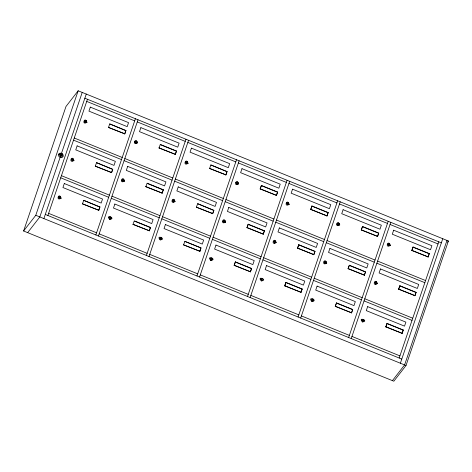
<?xml version="1.0" encoding="UTF-8"?>
<svg xmlns="http://www.w3.org/2000/svg" width="472" height="472" viewBox="0 0 472 472"><rect width="100%" height="100%" fill="white"/><g stroke="black" fill="none" stroke-linecap="round" stroke-linejoin="round"><path stroke-width="0.71" d="M61.142 198.21C59.041 191.431 55.36 201.809 61.142 198.21L60.658 198.016M73.968 160.539C71.868 153.76 68.186 164.138 73.968 160.539L73.479 160.344M86.972 122.336C84.871 115.557 81.19 125.935 86.972 122.336L86.488 122.142M109.067 217.45C110.814 222.07 112.796 215.167 109.191 217.22M124.525 181.053C122.425 174.274 118.743 184.652 124.525 181.053L124.042 180.859M134.774 141.73L134.768 142.261M137.529 142.851C135.429 136.072 131.747 146.45 137.529 142.851L137.045 142.65M172.451 200.293C174.227 205.22 176.262 197.331 172.327 200.452M175.082 201.568C172.982 194.788 169.3 205.167 175.082 201.568L174.599 201.373M187.644 162.911L188.086 163.365C182.304 166.964 185.986 156.586 188.086 163.365M225.64 222.082C223.539 215.303 219.858 225.681 225.64 222.082L225.156 221.881M238.643 183.879C236.543 177.094 232.861 187.472 238.643 183.879L238.159 183.679M276.197 242.596C274.096 235.817 270.415 246.195 276.197 242.596L275.713 242.396M289.206 204.388C287.106 197.609 283.418 207.987 289.206 204.388L288.598 204.417M326.754 263.111C324.653 256.325 320.972 266.704 326.754 263.111L326.27 262.91M339.763 224.902C337.663 218.123 333.975 228.501 339.763 224.902L339.274 224.707M377.311 283.619C375.211 276.84 371.529 287.218 377.311 283.619L376.827 283.424M390.32 245.416C388.22 238.637 384.532 249.015 390.32 245.416L389.831 245.222M23.6 230.997L65.986 106.489L78.163 90.783L448.4 241.003L406.014 365.511L393.837 381.217L23.6 230.997L35.778 215.291L78.163 90.783M60.652 155.506L61.018 154.438L61.502 154.356L60.959 155.961L60.634 155.831L82.216 92.429M60.198 157.117L39.831 216.937L27.653 232.643M60.976 155.636L61.502 154.356M43.884 218.577L86.27 94.07M47.884 215.486L87.45 99.267M72.599 159.082L72.234 160.504L72.765 159.147M59.218 198.151L59.749 196.794L59.383 198.216M85.072 122.213L85.603 120.85L85.231 122.277M82.464 203.839L83.727 200.34L99.928 206.913L98.79 210.258L82.464 203.839L98.79 210.258M95.291 166.168L96.548 162.669L112.755 169.242L111.616 172.587L95.291 166.168L111.616 172.587M108.477 127.428L109.74 123.93L125.941 130.502L124.803 133.847L108.477 127.428L124.803 133.847M98.672 210.412L99.928 206.913M111.722 172.073L112.755 169.242M124.685 134.001L125.941 130.502M95.851 234.944L135.417 118.732M98.441 236L138.007 119.782M109.628 219.403C104.601 213.68 116.903 218.577 109.628 219.403L109.48 218.849M109.775 218.654L110.306 217.291L109.941 218.719M122.744 180.805C124.148 177.602 122.159 181.962 122.903 180.87M135.629 142.727L136.16 141.364L135.788 142.792M122.779 181.024L123.31 179.667M133.021 224.353L134.284 220.849L150.485 227.427L149.347 230.767L133.021 224.353L149.347 230.767M145.848 186.682L147.105 183.183L163.312 189.756L162.173 193.101L145.848 186.682L162.173 193.101M159.035 147.942L160.297 144.444L176.498 151.016L175.36 154.362L159.035 147.942L175.36 154.362M149.229 230.926L150.485 227.427M162.049 193.255L163.312 189.756M175.242 154.515L176.498 151.016M146.409 255.458L185.974 139.24M148.999 256.514L188.564 140.296M160.185 239.918C155.158 234.195 167.46 239.092 160.185 239.918L160.622 239.605M160.863 237.805L160.498 239.233L161.029 237.87M173.301 201.314C174.705 198.116 172.722 202.47 173.46 201.385M186.186 163.235L186.717 161.878L186.346 163.306M183.578 244.862L184.841 241.363L201.042 247.942L199.91 251.281L183.578 244.862L199.91 251.281M196.405 207.196L197.662 203.697L213.869 210.27L212.73 213.609L196.405 207.196L212.73 213.609M209.592 168.457L210.854 164.958L227.056 171.531L225.917 174.876L209.592 168.457L225.917 174.876M199.786 251.44L200.694 248.768M212.607 213.769L213.869 210.27M225.799 175.029L227.056 171.531M196.966 275.972L236.531 159.754M199.562 277.023L239.121 160.804M210.742 260.432C205.715 254.703 218.017 259.6 210.742 260.432L210.595 259.877M211.013 259.523C212.418 256.32 210.435 260.68 211.179 259.588M223.858 221.828C225.262 218.63 223.28 222.985 224.017 221.893M236.743 183.75L237.274 182.393L236.909 183.815M223.899 222.052L224.43 220.689M234.136 265.376L235.398 261.877L251.6 268.45L250.467 271.795L234.136 265.376L235.398 261.877M246.962 227.71L248.225 224.206L264.426 230.784L263.287 234.124L246.962 227.71L248.225 224.206M260.149 188.971L261.411 185.466L277.613 192.045L276.474 195.384L260.149 188.971L261.411 185.466M250.343 271.955L251.6 268.45M263.169 234.283L264.426 230.784M276.356 195.544L277.613 192.045M247.523 296.487L287.088 180.269M250.119 297.537L289.678 181.319M261.299 280.946C256.278 275.217 268.574 280.114 261.299 280.946L261.435 280.545M261.571 280.038L261.984 278.834M274.291 242.502L274.822 241.139L274.456 242.567M287.424 204.11L287.832 202.907M284.699 285.89L285.955 282.392L302.163 288.964L301.024 292.31L284.699 285.89L285.955 282.392M297.519 248.219L298.782 244.72L314.983 251.299L313.845 254.638L297.519 248.219L298.782 244.72M310.706 209.48L311.968 205.981L328.17 212.559L327.031 215.899L310.706 209.48L311.968 205.981M300.9 292.463L302.163 288.964M313.727 254.797L314.983 251.299M326.913 216.058L328.17 212.559M298.08 317.001L337.645 200.783M300.676 318.051L340.235 201.833M311.856 301.455C306.835 295.732 319.131 300.629 311.856 301.455L311.992 301.053M312.128 300.552C313.538 297.348 311.549 301.702 312.293 300.617M324.848 263.016L325.379 261.653L325.013 263.081M337.981 224.619C339.386 221.421 337.403 225.775 338.141 224.69M335.256 306.405L336.512 302.906L352.72 309.479L351.581 312.824L335.256 306.405L336.512 302.906M348.076 268.733L349.339 265.234L365.54 271.807L364.402 275.152L348.076 268.733L349.339 265.234M361.263 229.994L362.526 226.495L378.727 233.068L377.594 236.413L361.263 229.994L362.526 226.495M351.457 312.977L352.72 309.479M364.284 275.312L365.54 271.807M377.47 236.572L378.727 233.068M348.637 337.515L388.202 221.297M351.233 338.566L390.792 222.347M362.413 321.969C357.392 316.246 369.688 321.143 362.413 321.969L362.549 321.568M362.567 321.22L363.098 319.857L362.726 321.284M375.405 283.524L375.936 282.167L375.57 283.595M388.539 245.133L388.946 243.93M385.813 326.919L387.069 323.42L403.277 329.993L402.138 333.332L385.813 326.919L387.069 323.42M398.633 289.248L399.896 285.749L416.097 292.321L414.959 295.667L398.633 289.248L399.896 285.749M411.826 250.508L413.083 247.009L429.29 253.582L428.151 256.927L411.826 250.508L413.083 247.009M402.014 333.492L403.277 329.993M414.841 295.82L416.097 292.321M428.027 257.081L429.29 253.582M399.194 358.024L438.759 241.811M400.38 363.222L442.766 238.714M446.978 240.425L404.592 364.933L392.409 380.638M123.918 181.083C124.484 176.127 118.891 182.174 124.042 180.929M161.654 239.269C162.22 234.307 156.627 240.36 161.772 239.109M109.74 123.93L125.817 130.661M96.548 162.669L111.958 169.123M83.727 200.34L99.81 207.072M210.854 164.958L226.938 171.69M197.662 203.697L213.073 210.152M184.841 241.363L201.042 247.942M447.497 242.165L448.4 241.003M224.843 222.288C226.69 217.739 219.504 222.141 224.967 222.135M313.137 300.988C314.977 296.434 307.791 300.835 313.255 300.829M58.947 196.564L60.369 196.971M287.005 202.748L287.595 202.712M262.332 280.592L261.742 280.628M85.06 120.637L85.957 120.897M186.174 161.666L187.313 162.126M173.171 199.868L173.478 199.886M59.814 198.594L59.206 198.488M375.399 281.926L376.296 282.179M375.983 284.002L375.376 283.902M85.338 122.702L84.754 122.466M237.038 182.198L237.628 182.434M388.71 243.735L389.017 243.823M388.379 245.694L388.686 245.782M173.448 201.933L172.858 201.697M274.262 242.873L274.562 242.962M160.651 237.558L160.958 237.646M261.765 278.586L262.072 278.669M84.86 98.217L441.355 242.862M86.724 101.409L134.685 120.867M137.281 121.918L185.242 141.382M187.838 142.432L235.799 161.896M238.395 162.946L286.356 182.41M288.952 183.46L336.919 202.919M339.51 203.975L387.477 223.433M390.067 224.489L438.034 243.947M160.846 144.875L176.375 151.176M261.287 185.626L277.495 192.198M311.844 206.14L328.052 212.713M362.402 226.654L377.93 232.956M412.959 247.169L429.166 253.741M260.273 188.812L276.474 195.384M310.83 209.326L327.031 215.899M361.387 229.84L377.594 236.413M411.944 250.349L428.151 256.927M74.263 138.007L122.224 157.471M124.82 158.521L172.781 177.979M175.377 179.035L223.344 198.494M225.935 199.544L273.902 219.008M276.492 220.058L324.459 239.522M327.049 240.572L375.016 260.037M377.606 261.087L425.573 280.551M73.532 140.149L121.499 159.607M124.089 160.657L172.056 180.121M174.646 181.171L222.613 200.635M225.209 201.686L273.17 221.15M275.766 222.2L323.727 241.658M326.323 242.714L374.284 262.172M376.88 263.228L424.841 282.687M147.659 183.614L163.188 189.915M248.101 224.365L264.302 230.938M298.658 244.88L314.859 251.452M349.888 265.665L364.744 271.695M399.772 285.908L415.979 292.481M247.086 227.551L263.287 234.124M297.643 248.065L313.845 254.638M348.2 268.58L364.402 275.152M398.757 289.088L414.959 295.667M61.018 154.438L61.342 154.568M61.437 175.678L109.404 195.137M111.994 196.187L159.961 215.651M162.551 216.701L210.518 236.165M213.108 237.215L261.075 256.68M263.671 257.73L311.632 277.194M314.228 278.244L362.189 297.702M364.785 298.758L412.746 318.216M60.711 177.814L108.672 197.278M111.268 198.328L159.235 217.793M161.825 218.843L209.792 238.301M212.382 239.357L260.349 258.815M262.939 259.871L310.906 279.33M313.496 280.38L361.463 299.844M364.054 300.894L412.021 320.358M134.839 221.279L150.367 227.581M235.274 262.037L251.482 268.609M285.831 282.551L302.039 289.124M336.394 303.059L351.923 309.361M386.952 323.574L403.153 330.152M234.26 265.223L250.467 271.795M284.817 285.731L301.024 292.31M335.374 306.245L351.581 312.824M385.931 326.76L402.138 333.332M48.616 213.344L96.577 232.808M99.173 233.858L147.134 253.322M149.73 254.373L197.691 273.837M200.287 274.887L248.254 294.345M250.844 295.401L298.811 314.859M301.401 315.916L349.368 335.374M351.959 336.424L399.926 355.888M45.294 214.435L401.79 359.08M35.778 215.291L406.014 365.511M337.822 225.179L337.002 224.318M58.398 154.362C57.619 156.975 62.103 158.946 63.26 156.332C64.033 153.713 59.555 151.742 58.398 154.362M59.248 154.362C61.561 161.819 65.614 150.403 59.248 154.362M58.51 196.936C59.979 201.68 62.558 194.417 58.51 196.936M71.337 159.265C72.806 164.014 75.384 156.745 71.337 159.265M84.34 121.062C85.81 125.806 88.388 118.543 84.34 121.062M134.898 141.576C136.367 146.32 138.945 139.057 134.898 141.576M185.455 162.091C186.924 166.834 189.502 159.571 185.455 162.091M210.182 258.473C211.657 263.223 214.235 255.954 210.182 258.473M236.012 182.599C237.481 187.349 240.059 180.08 236.012 182.599M260.739 278.987C262.214 283.737 264.792 276.468 260.739 278.987M273.565 241.322C275.034 246.065 277.613 238.802 273.565 241.322M286.569 203.113C288.044 207.863 290.622 200.594 286.569 203.113M324.122 261.83C325.591 266.58 328.17 259.311 324.122 261.83M337.126 223.628C338.601 228.377 341.179 221.108 337.126 223.628M361.859 320.016C363.328 324.76 365.906 317.497 361.859 320.016M374.679 282.344C376.149 287.094 378.727 279.825 374.679 282.344M387.683 244.142C389.158 248.886 391.736 241.623 387.683 244.142M64.298 183.531L62.929 187.543L101.173 203.06L102.536 199.048L64.298 183.531M77.119 145.86L75.756 149.872L114 165.389L115.363 161.377L77.119 145.86M90.305 107.12L88.942 111.132L127.186 126.649L128.549 122.637L90.305 107.12M114.855 204.046L113.486 208.058L151.73 223.575L153.099 219.563L114.855 204.046M127.676 166.374L126.313 170.386L164.557 185.903L165.92 181.891L127.676 166.374M140.868 127.635L139.5 131.647L177.743 147.164L179.106 143.152L140.868 127.635M165.412 224.56L164.044 228.572L202.287 244.083L203.656 240.077L165.412 224.56M178.233 186.888L176.87 190.9L215.114 206.417L216.477 202.405L178.233 186.888M191.425 148.149L190.057 152.161L228.3 167.678L229.663 163.666L191.425 148.149M215.969 245.074L214.607 249.08L252.844 264.597L254.213 260.585L215.969 245.074M228.79 207.403L227.427 211.415L265.671 226.932L267.034 222.92L228.79 207.403M241.983 168.663L240.614 172.675L278.858 188.192L280.22 184.18L241.983 168.663M266.527 265.583L265.164 269.595L303.402 285.112L304.77 281.1L266.527 265.583M279.353 227.917L277.984 231.929L316.228 247.44L317.591 243.434L279.353 227.917M292.54 189.178L291.171 193.19L329.415 208.701L330.783 204.695L292.54 189.178M317.084 286.097L315.721 290.109L353.959 305.626L355.327 301.614L317.084 286.097M329.91 248.431L328.541 252.437L366.785 267.954L368.148 263.942L329.91 248.431M343.097 209.692L341.728 213.698L379.972 229.215L381.341 225.203L343.097 209.692M367.641 306.611L366.278 310.623L404.522 326.14L405.885 322.128L367.641 306.611M380.467 268.94L379.099 272.952L417.342 288.469L418.705 284.457L380.467 268.94M393.654 230.2L392.291 234.212L430.529 249.729L431.898 245.717L393.654 230.2"/></g></svg>
